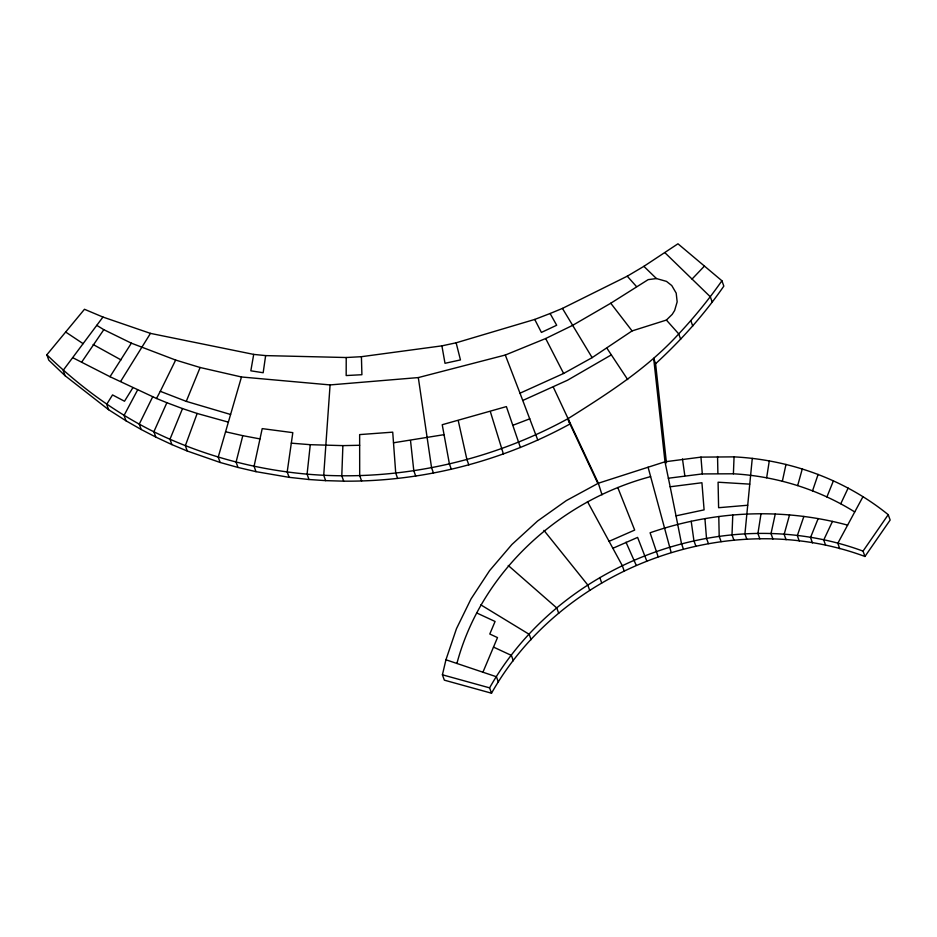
<?xml version="1.0" encoding="UTF-8"?>
<svg xmlns="http://www.w3.org/2000/svg" width="937" height="937" viewBox="0 0 937 937"><rect width="100%" height="100%" fill="white"/><g stroke="black" fill="none" stroke-linecap="round" stroke-linejoin="round"><path stroke-width="1.41" d="M361.424 356.692L346.221 357.524L346.175 375.55L361.905 374.718L361.424 356.692L441.901 345.858L456.132 342.801L534.734 319.435L550.101 313.508L562.434 308.402L627.251 276.192L643.871 266.342L677.966 243.796L721.912 280.772L723.832 286.125C704.144 314.516 681.035 340.365 655.595 363.72L666.43 462.831M359.656 445.274L342.883 445.625L341.794 475.809L343.703 481.161C422.411 481.817 500.967 461.742 569.989 423.981L568.08 418.628C607.457 393.786 647.151 368.616 678.739 333.9C694.352 317.233 708.794 299.465 721.912 280.772M854.673 511.907L854.673 511.907C818.329 489.219 776.152 476.195 733.402 473.794L734.058 456.869L700.958 457.127L664.989 461.789L598.345 483.223L566.335 500.592L537.615 520.984L511.895 544.502L489.582 570.645L471.042 598.895L456.471 628.68L445.942 659.777L442.416 674.804L444.337 680.157L491.515 693.204C563.043 566.721 728.834 506.074 864.956 556.473L890.15 520.035L888.229 514.682C844.811 479.439 789.739 459.68 734.058 456.869M847.61 525.13C810.318 515.022 771.256 511.707 732.769 515.01L732.008 534.828L733.917 540.18M537.791 440.074L520 393.2L563.617 373.465L592.137 357.641L632.088 330.913L666.394 320.067L672.216 314.363L674.652 310.463L677.158 301.855L676.198 293.129L671.77 285.551L666.488 281.381L656.439 278.558L648.17 279.636L610.76 303.237L572.495 325.432L545.674 338.526L505.301 355.029L418.312 377.576L330.082 384.92L323.722 475.282L325.643 480.634L343.703 481.161M752.27 458.369L744.927 533.903L746.836 539.255M342.883 445.625L310.276 444.688L307.09 474.145L308.999 479.51L325.643 480.634M265.639 355.603L263.168 372.739L250.835 370.818L253.704 354.397L265.639 355.603L346.221 357.524M761.02 513.734L757.928 533.504L759.848 538.869M766.653 477.765L769.289 460.875M775.262 514.003L771.01 533.657L772.931 539.009M782.36 481.185L785.991 464.412M259.982 438.914L242.8 435.67L236.077 462.093L237.986 467.446L255.988 471.651L289.111 477.331L308.999 479.51M789.551 514.893L784.152 534.371L786.073 539.724M797.68 485.542L802.283 468.933M330.082 384.92L241.477 376.979L218.216 457.104L220.125 462.468L237.986 467.446M456.905 663.466C481.196 571.851 559.998 500.616 650.583 476.628M803.864 516.416L797.328 535.648L799.249 541M812.543 490.812L818.118 474.403M228.359 422.142L197.168 413.475L185.35 445.672L187.259 451.025L220.125 462.468M818.177 518.571L810.528 537.51L812.449 542.874M826.902 496.961L833.415 480.81M197.168 413.475L182.516 408.579L169.972 439.242L171.893 444.606L187.259 451.025M72.653 357.641L110.016 376.721L156.514 398.471L160.297 391.315L186.264 401.376L200.12 367.503L241.477 376.979M482.93 672.216L497.5 637.593L489.793 634.021L495.076 621.477L476.71 612.95M182.516 408.579L166.868 402.711L153.891 431.723L155.811 437.087L171.893 444.606M832.466 521.394L823.728 539.981L825.638 545.334M840.794 503.696L848.137 488.083M152.684 396.831L139.262 424.133L141.182 429.486L155.811 437.087M160.297 391.315L175.652 360.066L200.12 367.503M137.61 389.933L124.059 415.419L125.98 420.783L141.182 429.486M862.989 496.669L837.807 543.296L839.728 548.649M491.515 693.204L489.594 687.852C561.122 561.368 726.913 500.721 863.036 551.12L864.956 556.473M110.016 376.721L131.367 343.176L175.652 360.066M120.65 381.406L150.47 333.385L253.704 354.397M132.925 387.649L124.504 401.235L112.534 394.922L106.689 404.351L108.61 409.703L125.98 420.783M81.613 362.221L103.808 329.672L131.367 343.176M863.036 551.12L888.229 514.682M150.47 333.385L102.953 317.057L63.166 370.361L65.075 375.714L108.61 409.703M65.075 375.714L48.771 360.148L46.85 354.783L84.471 309.28L102.953 317.057M692.045 279.062L704.448 266.073M611.334 354.877L567.517 380.223L522.776 400.462M568.08 418.628C488.927 462 397.065 481.923 307.09 474.145C259.877 469.929 213.413 458.24 169.972 439.242C124 419.284 82.714 389.593 46.85 354.783M612.868 548.286L637.605 537.405L646.753 560.958M609.085 541.328L634.677 530.073L617.764 487.509M512.762 425.339L529.792 418.816M451.341 469.296L449.42 463.944L442.229 424.719L506.39 406.599L520.398 447.499M732.769 515.01C704.612 517.517 676.795 523.514 650.091 532.778L658.137 556.73M683.413 549.035L681.504 543.671L676.022 515.842L704.097 509.869L701.93 482.742L670.166 486.772L664.989 461.789L653.675 358.356L655.595 363.72M444.056 434.663L393.505 442.779M668.315 478.233L702.305 473.923L733.402 473.794M747.714 505.242L718.609 507.713L718.082 482.215L749.764 484.136M291.302 443.166L310.276 444.688M225.571 431.77L242.8 435.67M442.416 674.804L489.594 687.852M186.264 401.376L230.584 414.482M445.942 659.777L496.446 676.76L498.367 682.113M156.514 398.471L166.868 402.711M493.506 647.092L511.403 655.408L513.324 660.761M93.161 344.523L120.99 359.89M480.868 604.88L529.194 634.314L531.103 639.678M96.769 325.35L103.808 329.672M65.66 332.026L83.1 343.656M508.252 565.491L556.789 607.984L558.71 613.337M664.977 252.767L710.316 296.795L712.225 302.159M643.871 266.342L656.439 278.558M627.251 276.192L636.434 286.488M666.394 320.067L678.739 333.9L680.66 339.253M543.94 530.377L587.768 584.993L589.689 590.345M610.76 303.237L632.088 330.913M607.012 348.341L627.696 379.59M592.137 357.641L562.434 308.402M550.101 313.508L556.683 325.244L541.41 332.424L534.734 319.435M587.464 501.576L622.238 565.515L624.159 570.867M545.674 338.526L563.617 373.465M553.345 387.215L598.345 483.223L602.011 494.818M625.998 542.218L636.235 565.316M568.15 420.057L597.806 483.328M505.301 355.029L520 393.2M690.827 320.665L692.748 326.017M721.103 541.633L719.194 536.28L718.784 516.521M708.407 543.601L706.498 538.248L704.929 518.606M695.84 546.072L693.93 540.719L691.201 521.253M671.15 552.479L648.088 467.223M599.774 577.555L601.695 582.919M503.392 453.988L490.344 411.624M468.816 464.893L466.907 459.528L458.252 420.643M433.48 473.068L431.559 467.715L418.312 377.576M415.723 476.09L413.803 470.737L410.523 440.636M397.651 478.444L395.73 473.091L392.72 432.156L359.644 434.592L359.691 475.621L361.612 480.974M289.111 477.331L287.19 471.979L292.812 432.648L262.208 428.619L254.068 466.298L255.988 471.651M456.132 342.801L460.454 359.925L445.005 363.298L441.901 345.858M670.166 486.772L676.022 515.842M682.476 458.954L684.806 475.598M700.958 457.127L702.305 473.923M717.555 456.518L717.894 473.408"/></g></svg>
